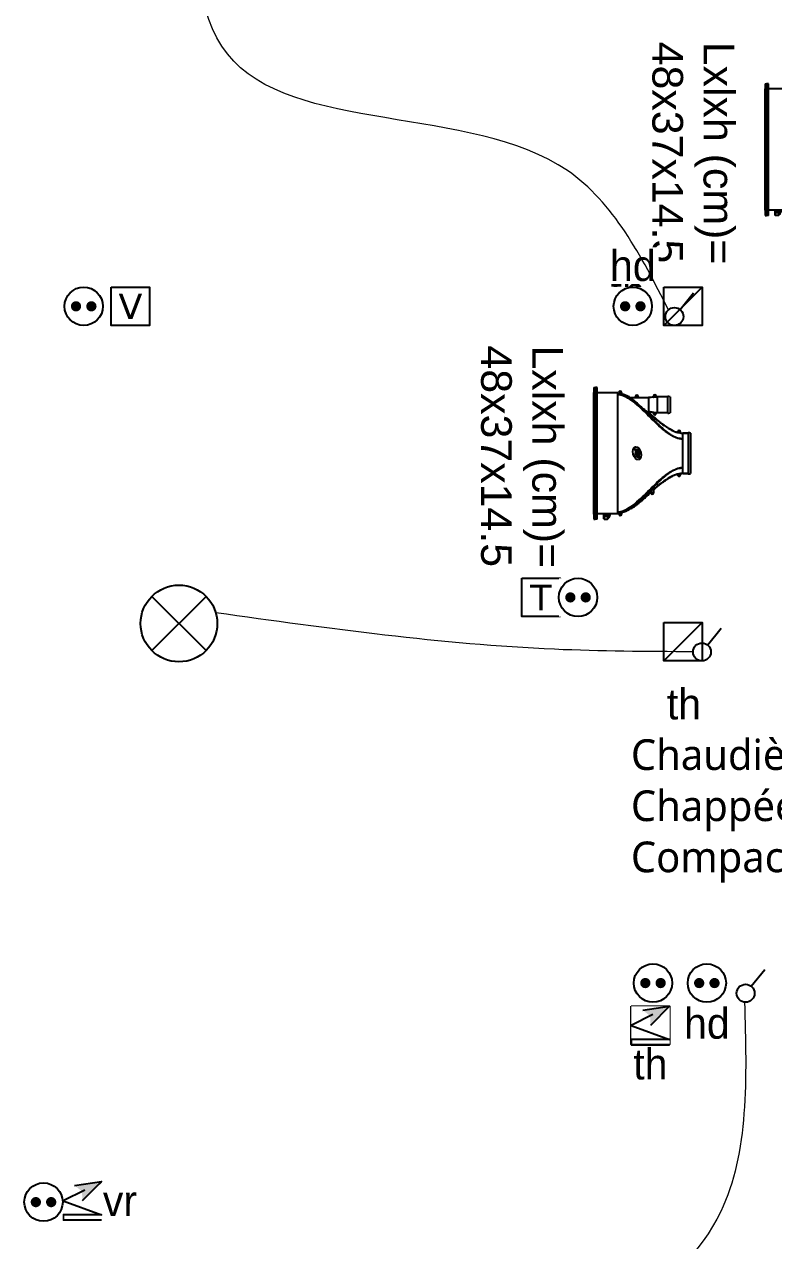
# Model space of a CAD drawing. Header units: millimetres. Extents: x 459337 to 526921, y -375392 to -289779.
# Drawn here: x 462295 to 465226, y -335777 to -331019 of the extents above; entities that cross this region are included whole.
import ezdxf

# ---------------------------------------------------------------- set-up
doc = ezdxf.new("R2010")
doc.units = ezdxf.units.MM
doc.set_wipeout_variables(frame=1)
for name, color, linetype in [('prlm-CHAUFF', 30, 'Continuous'), ('prlm-ELEC-CFA', 181, 'Continuous'), ('prlm-ELEC-CFO', 201, 'Continuous')]:
    doc.layers.add(name, color=color, linetype=linetype)
doc.styles.add('prlm-chauff', font='trebucbi.ttf', dxfattribs={"height": 18})
doc.styles.add('prlm-elec-cfa', font='comic.ttf', dxfattribs={"height": 12})
doc.styles.add('prlm-elec-cfo', font='comic.ttf', dxfattribs={"height": 12})
doc.styles.get("Standard").update_dxf_attribs({"font": 'arial.ttf'})

# ---------------------------------------------------------------- blocks, each defined once
blk = doc.blocks.new('xi.twintop')
at = {"layer": 'prlm-CHAUFF', "ltscale": 50}
for p, q in [((-8, 35.6), (8, 35.6)), ((-7.9, 36.5), (7.9, 36.5)), ((-7.9, 35.6), (-7.9, 33.5)), ((-7.9, 33.5), (-7.9, 35.6)), ((-5.67, 33.5), (-7.9, 33.5)), ((5.67, 33.5), (-5.67, 33.5)), ((7.9, 33.5), (5.67, 33.5)), ((7.9, 35.6), (7.9, 33.5)), ((7.9, 33.5), (7.9, 35.6)), ((-8.61, 31.95), (-8.61, 32.05)), ((-8.61, 32.05), (-8.51, 32.05)), ((-8.51, 31.95), (-8.61, 31.95)), ((-8.51, 32.16), (-8.41, 32.16)), ((-8.51, 32.05), (-8.51, 32.16)), ((-8.51, 31.84), (-8.51, 31.95)), ((-8.41, 31.84), (-8.51, 31.84)), ((-7.9, 32.5), (-8.46, 32.5)), ((-8.46, 31.5), (-8.16, 31.5)), ((-8.41, 32.16), (-8.41, 32.05)), ((-8.41, 32.05), (-8.3, 32.05)), ((-8.3, 31.95), (-8.41, 31.95)), ((-8.41, 31.95), (-8.41, 31.84)), ((-8.3, 32.05), (-8.3, 31.95)), ((-8.16, 31.5), (-7.95, 32.18)), ((-7.9, 32.5), (-7.95, 32.18)), ((7.95, 32.18), (7.9, 32.5)), ((7.9, 32.5), (8.46, 32.5)), ((8.16, 31.5), (7.95, 32.18)), ((8.46, 31.5), (8.16, 31.5)), ((8.3, 31.95), (8.3, 32.05)), ((8.3, 32.05), (8.41, 32.05)), ((8.41, 31.95), (8.3, 31.95)), ((8.41, 32.16), (8.51, 32.16)), ((8.41, 32.05), (8.41, 32.16)), ((8.41, 31.84), (8.41, 31.95)), ((8.51, 31.84), (8.41, 31.84)), ((8.51, 32.16), (8.51, 32.05)), ((8.51, 32.05), (8.61, 32.05)), ((8.61, 31.95), (8.51, 31.95)), ((8.51, 31.95), (8.51, 31.84)), ((8.61, 32.05), (8.61, 31.95)), ((9.12, 29.02), (9.09, 29.02)), ((-15.75, 27.6), (-22.25, 27.6)), ((-22.15, 28.5), (-15.85, 28.5)), ((-22.15, 27.6), (-22.15, 23.5)), ((-22.15, 27.6), (-22.15, 23.5)), ((-15.85, 27.6), (-15.85, 23.5)), ((-15.85, 27.6), (-15.85, 23.5)), ((-9.41, 28.48), (-9.41, 28.48)), ((9.41, 28.48), (9.38, 28.48)), ((-22.56, 22.55), (-22.45, 22.55)), ((-22.56, 22.45), (-22.56, 22.55)), ((-22.45, 22.45), (-22.56, 22.45)), ((-22.45, 22.66), (-22.35, 22.66)), ((-22.45, 22.55), (-22.45, 22.66)), ((-22.45, 22.34), (-22.45, 22.45)), ((-22.35, 22.34), (-22.45, 22.34)), ((-22.4, 23), (-21.97, 23)), ((-21.85, 22), (-22.4, 22)), ((-22.35, 22.66), (-22.35, 22.55)), ((-22.35, 22.55), (-22.24, 22.55)), ((-22.24, 22.45), (-22.35, 22.45)), ((-22.35, 22.45), (-22.35, 22.34)), ((-22.24, 22.55), (-22.24, 22.45)), ((-15.85, 23.5), (-22.15, 23.5)), ((-21.97, 23), (-21.85, 22.06)), ((-21.85, 22.06), (-21.85, 22)), ((-21.8, 20), (-16.2, 20)), ((-21.8, 16), (-21.8, 20)), ((-21.8, 16), (-21.8, 20)), ((-16.2, 19.84), (-14.13, 22)), ((-14.13, 22), (-16.2, 19.84)), ((-16.2, 19.84), (-16.2, 20)), ((-16.2, 19.84), (-16.2, 20)), ((-16.15, 22.06), (-16.03, 23)), ((-16.15, 22), (-16.15, 22.06)), ((-15.6, 22), (-16.15, 22)), ((-16.03, 23), (-15.6, 23)), ((-15.76, 22.45), (-15.76, 22.55)), ((-15.76, 22.55), (-15.65, 22.55)), ((-15.65, 22.45), (-15.76, 22.45)), ((-15.65, 22.66), (-15.55, 22.66)), ((-15.65, 22.55), (-15.65, 22.66)), ((-15.65, 22.34), (-15.65, 22.45)), ((-15.55, 22.34), (-15.65, 22.34)), ((-15.55, 22.66), (-15.55, 22.55)), ((-15.55, 22.55), (-15.44, 22.55)), ((-15.55, 22.45), (-15.55, 22.34)), ((-15.44, 22.45), (-15.55, 22.45)), ((-15.44, 22.55), (-15.44, 22.45)), ((14.83, 21), (13.83, 22)), ((13.83, 22), (15.44, 22)), ((15.44, 21), (14.83, 21)), ((15.28, 21.45), (15.28, 21.55)), ((15.28, 21.55), (15.39, 21.55)), ((15.39, 21.45), (15.28, 21.45)), ((15.39, 21.66), (15.49, 21.66)), ((15.39, 21.55), (15.39, 21.66)), ((15.39, 21.34), (15.39, 21.45)), ((15.49, 21.34), (15.39, 21.34)), ((15.49, 21.66), (15.49, 21.55)), ((15.49, 21.55), (15.6, 21.55)), ((15.49, 21.45), (15.49, 21.34)), ((15.6, 21.45), (15.49, 21.45)), ((15.6, 21.55), (15.6, 21.45)), ((-22.36, 15.45), (-22.36, 15.55)), ((-22.36, 15.55), (-22.25, 15.55)), ((-22.25, 15.45), (-22.36, 15.45)), ((-22.25, 15.66), (-22.15, 15.66)), ((-22.25, 15.55), (-22.25, 15.66)), ((-22.25, 15.34), (-22.25, 15.45)), ((-22.15, 15.34), (-22.25, 15.34)), ((-22.2, 16), (-21.65, 16)), ((-21.65, 15), (-22.2, 15)), ((-22.15, 15.66), (-22.15, 15.55)), ((-22.15, 15.55), (-22.04, 15.55)), ((-22.15, 15.45), (-22.15, 15.34)), ((-22.04, 15.45), (-22.15, 15.45)), ((-22.04, 15.55), (-22.04, 15.45)), ((-21.8, 12.88), (-21.8, 15)), ((-21.8, 12.88), (-21.8, 15)), ((-21.65, 16), (-21.65, 15)), ((-23.96, 8.95), (-23.96, 9.05)), ((-23.96, 9.05), (-23.85, 9.05)), ((-23.85, 8.95), (-23.96, 8.95)), ((-23.85, 9.16), (-23.75, 9.16)), ((-23.85, 9.05), (-23.85, 9.16)), ((-23.85, 8.84), (-23.85, 8.95)), ((-23.75, 8.84), (-23.85, 8.84)), ((-23.8, 9.5), (-23.19, 9.5)), ((-23.36, 8.5), (-23.8, 8.5)), ((-23.75, 9.16), (-23.75, 9.05)), ((-23.75, 9.05), (-23.64, 9.05)), ((-23.75, 8.95), (-23.75, 8.84)), ((-23.64, 8.95), (-23.75, 8.95)), ((23.7, 8), (-23.7, 8)), ((-23.7, 8), (-23.7, 0)), ((-23.64, 9.05), (-23.64, 8.95)), ((-23.36, 8.42), (-23.36, 8.5)), ((23.19, 9.5), (23.8, 9.5)), ((23.36, 8.42), (23.36, 8.5)), ((23.8, 8.5), (23.36, 8.5)), ((23.64, 8.95), (23.64, 9.05)), ((23.64, 9.05), (23.75, 9.05)), ((23.75, 8.95), (23.64, 8.95)), ((23.7, 8), (23.7, 0)), ((24.18, 4.47), (23.7, 4.81)), ((23.75, 9.16), (23.85, 9.16)), ((23.75, 9.05), (23.75, 9.16)), ((23.75, 8.84), (23.75, 8.95)), ((23.85, 8.84), (23.75, 8.84)), ((23.85, 9.16), (23.85, 9.05)), ((23.85, 9.05), (23.96, 9.05)), ((23.85, 8.95), (23.85, 8.84)), ((23.96, 8.95), (23.85, 8.95)), ((23.96, 9.05), (23.96, 8.95)), ((24.35, 4.85), (24.33, 4.89)), ((24.35, 4.36), (24.35, 4.85)), ((24.35, 4.85), (24.36, 4.85)), ((24.41, 4.79), (24.43, 4.83)), ((24.41, 4.79), (24.41, 4.32)), ((25.01, 4.43), (24.41, 4.79)), ((24.43, 4.83), (25.04, 4.47)), ((-25.75, 0), (-25.75, -0.73)), ((25.75, 0), (-25.75, 0)), ((24.06, 4.42), (23.7, 4.66)), ((23.7, 2.6), (24.06, 2.6)), ((23.7, 2.57), (23.73, 2.6)), ((23.79, 2.6), (23.88, 2.51)), ((23.88, 2.51), (23.97, 2.6)), ((24.04, 2.6), (24.13, 2.51)), ((24.06, 2.6), (24.06, 4.42)), ((24.64, 4.04), (24.06, 4.42)), ((24.64, 2.6), (24.06, 2.6)), ((24.13, 2.51), (24.22, 2.6)), ((24.2, 4.46), (24.18, 4.47)), ((24.18, 2.56), (24.24, 2.51)), ((24.54, 4.24), (24.2, 4.46)), ((24.24, 2.51), (24.3, 2.58)), ((24.28, 2.6), (24.37, 2.51)), ((24.37, 2.51), (24.46, 2.6)), ((24.42, 2.57), (24.48, 2.51)), ((24.48, 2.51), (24.56, 2.58)), ((24.54, 2.6), (24.63, 2.51)), ((24.63, 2.51), (24.72, 2.6)), ((24.64, 4.04), (24.72, 4.01)), ((24.64, 2.6), (24.64, 4.04)), ((24.72, 2.65), (24.64, 2.6)), ((24.64, 2.6), (24.64, 2.6)), ((25.66, 2.6), (24.64, 2.6)), ((24.7, 2.58), (24.77, 2.51)), ((24.72, 4.01), (24.72, 2.65)), ((24.72, 2.65), (25.71, 2.65)), ((24.73, 2.6), (24.82, 2.51)), ((24.77, 2.51), (24.79, 2.53)), ((24.82, 2.51), (24.91, 2.6)), ((24.9, 2.59), (24.98, 2.51)), ((24.98, 2.51), (25.07, 2.6)), ((25.04, 4.47), (25.01, 4.43)), ((25.01, 4.25), (25.01, 4.43)), ((25.02, 4.42), (25.01, 4.43)), ((25.06, 4.46), (25.02, 4.42)), ((25.02, 4.42), (25.02, 4.25)), ((25.28, 4.25), (25.02, 4.42)), ((25.02, 2.54), (25.05, 2.51)), ((25.04, 4.47), (25.06, 4.46)), ((25.05, 2.51), (25.09, 2.55)), ((25.06, 4.46), (25.39, 4.24)), ((25.06, 2.58), (25.13, 2.51)), ((25.13, 2.51), (25.22, 2.6)), ((25.19, 2.57), (25.25, 2.51)), ((25.25, 2.51), (25.34, 2.6)), ((25.27, 2.53), (25.29, 2.51)), ((25.29, 2.51), (25.32, 2.54)), ((25.31, 2.56), (25.36, 2.51)), ((25.36, 2.51), (25.45, 2.6)), ((25.4, 2.55), (25.44, 2.51)), ((25.44, 2.51), (25.53, 2.6)), ((25.48, 2.54), (25.51, 2.51)), ((25.51, 2.51), (25.6, 2.6)), ((25.53, 2.53), (25.55, 2.51)), ((25.55, 2.51), (25.64, 2.6)), ((25.71, 2.65), (25.66, 2.6)), ((25.66, 2.6), (25.66, 2.6)), ((25.71, 2.65), (25.71, 4.01)), ((25.75, 0), (25.75, -0.73)), ((-25.75, -0.81), (-25.75, -0.73)), ((-25.75, -0.73), (25.75, -0.73)), ((-25.75, -1.3), (-25.75, -0.81)), ((25.75, -0.81), (-25.75, -0.81)), ((-25.75, -1.3), (25.75, -1.3)), ((23.75, -0.99), (-23.75, -0.99)), ((-23.75, -1.06), (-23.75, -0.99)), ((-23.55, -0.99), (-23.75, -1.06)), ((-23.75, -1.06), (23.75, -1.06)), ((23.75, -1.11), (-23.75, -1.11)), ((-23.75, -1.16), (-23.75, -1.11)), ((-23.59, -1.11), (-23.75, -1.16)), ((-23.75, -1.16), (23.75, -1.16)), ((23.75, -1.2), (-23.75, -1.2)), ((-23.75, -1.23), (-23.75, -1.2)), ((-23.64, -1.2), (-23.75, -1.23)), ((-23.75, -1.23), (23.75, -1.23)), ((23.75, -1.26), (-23.75, -1.26)), ((-23.75, -1.28), (-23.75, -1.26)), ((-23.68, -1.26), (-23.75, -1.28)), ((-23.75, -1.28), (23.75, -1.28)), ((23.75, -1.29), (-23.75, -1.29)), ((-23.75, -1.3), (-23.75, -1.29)), ((-23.73, -1.29), (-23.75, -1.3)), ((-23.75, -1.3), (23.75, -1.3)), ((23.75, -1.06), (23.55, -0.99)), ((23.75, -1.16), (23.59, -1.11)), ((23.75, -1.23), (23.64, -1.2)), ((23.75, -1.28), (23.68, -1.26)), ((23.75, -1.3), (23.73, -1.29)), ((23.75, -0.99), (23.75, -1.06)), ((23.75, -1.11), (23.75, -1.16)), ((23.75, -1.2), (23.75, -1.23)), ((23.75, -1.26), (23.75, -1.28)), ((23.75, -1.29), (23.75, -1.3)), ((25.75, -0.73), (25.75, -0.81)), ((25.75, -1.3), (25.75, -0.81))]:
    blk.add_line(p, q, dxfattribs=at)
for centre, radius in [((-8.46, 32), 0.3), ((-8.46, 32), 0.25), ((8.46, 32), 0.3), ((8.46, 32), 0.25), ((-22.4, 22.5), 0.3), ((-22.4, 22.5), 0.25), ((-15.6, 22.5), 0.3), ((-15.6, 22.5), 0.25), ((15.44, 21.5), 0.3), ((15.44, 21.5), 0.25), ((-22.2, 15.5), 0.3), ((-22.2, 15.5), 0.25), ((-23.8, 9), 0.3), ((-23.8, 9), 0.25), ((23.8, 9), 0.3), ((23.8, 9), 0.25)]:
    blk.add_circle(centre, radius, dxfattribs=at)
for centre, radius, start, end in [((-6.01, 35.83), 2, 160.5755, 186.7441), ((-6.01, 35.83), 2, 160.5755, 186.7441), ((-15.67, 33.51), 7.77, 352.5456, 359.9423), ((-15.72, 33.51), 7.82, 352.5763, 359.9264), ((-15.07, 33.49), 7.17, 353.9053, 0.1157), ((15.11, 33.49), 7.25, 179.9215, 187.8382), ((6.01, 35.83), 2, 353.2559, 19.4245), ((6.01, 35.83), 2, 353.2559, 19.4245), ((15.67, 33.51), 7.77, 180.0577, 187.4544), ((15.72, 33.51), 7.82, 180.0736, 187.4237), ((-26.92, 38.17), 20.01, 331.0483, 332.7983), ((-26.92, 38.17), 20.01, 331.0482, 332.7982), ((-19.51, 34.47), 11.74, 332.3321, 345.441), ((-19.16, 34.32), 11.35, 332.1374, 345.6929), ((-8.46, 32), 0.5, 90, 270), ((-15.07, 33.49), 7.17, 352.0923, 353.5448), ((21.1, 34.98), 13.43, 192.9954, 216.0824), ((19.16, 34.32), 11.35, 194.4106, 207.8626), ((8.46, 32), 0.5, 270, 90), ((26.92, 38.17), 20.01, 207.2018, 208.9518), ((-20.26, 27.83), 2, 160.5755, 186.7441), ((-20.26, 27.83), 2, 160.5755, 186.7441), ((-17.74, 27.83), 2, 353.2559, 19.4245), ((-17.74, 27.83), 2, 353.2559, 19.4245), ((-43.13, 48.06), 39, 319.3887, 329.86), ((-43.13, 48.06), 39, 319.3887, 329.8601), ((43.13, 48.06), 39, 210.1399, 220.6113), ((43.13, 48.06), 39, 212.5506, 220.6113), ((-22.4, 22.5), 0.5, 90, 270), ((-15.6, 22.5), 0.5, 270, 90), ((-22.51, 30.1), 11.66, 315.9701, 320.4245), ((-22.76, 30.33), 11.99, 316.0326, 320.3619), ((22.51, 30.1), 11.66, 219.5755, 224.0299), ((22.76, 30.33), 11.99, 219.6381, 223.9674), ((15.44, 21.5), 0.5, 270, 90), ((-22.2, 15.5), 0.5, 90, 270), ((-2.48, -0.77), 23.65, 136.4099, 144.7501), ((-44.74, 40.05), 35.1, 315.7111, 319.5265), ((-11.41, 6.64), 12.12, 163.7263, 166.3852), ((-23.8, 9), 0.5, 90, 270), ((17.64, -7.23), 13.85, 61.9182, 64.0515), ((17.76, -6.88), 13.43, 62.115, 63.7632), ((23.8, 9), 0.5, 270, 90), ((18.29, -6.04), 12.5, 61.3177, 61.5903), ((24.75, 5.45), 0.703, 233.033, 242.9325), ((24.72, 5.11), 0.448, 214.6713, 225.4982), ((25.88, 4.92), 0.836, 234.1326, 239.2425), ((18.29, -6.04), 12.5, 53.7494, 55.0637)]:
    blk.add_arc(centre, radius, start, end, dxfattribs=at)
blk.add_ellipse((0, 15.55), major_axis=(2.49, 0.57), ratio=0.600775, dxfattribs=at)
for points, knots in [([(-5.67, 33.5), (-5.67, 33.33), (-5.68, 33.16), (-5.7, 32.82), (-5.72, 32.65), (-5.8, 32.15), (-5.87, 31.82), (-6.05, 31.16), (-6.16, 30.84), (-6.41, 30.21), (-6.55, 29.9), (-7, 29), (-7.34, 28.43), (-8.08, 27.34), (-8.47, 26.81), (-9.69, 25.27), (-10.57, 24.3), (-12.38, 22.39), (-13.32, 21.46), (-15.19, 19.6), (-16.12, 18.67), (-17.95, 16.77), (-18.84, 15.8), (-20.08, 14.27), (-20.47, 13.75), (-21.03, 12.94), (-21.21, 12.66), (-21.55, 12.09), (-21.72, 11.8), (-22.17, 10.91), (-22.43, 10.31), (-22.7, 9.36), (-22.77, 9.03), (-22.86, 8.47), (-22.88, 8.24), (-22.89, 8)], [0, 0, 0, 0, 0.015625, 0.015625, 0.03125, 0.03125, 0.0625, 0.0625, 0.09375, 0.09375, 0.125, 0.125, 0.1875, 0.1875, 0.25, 0.25, 0.375, 0.375, 0.5, 0.5, 0.625, 0.625, 0.75, 0.75, 0.8125, 0.8125, 0.84375, 0.84375, 0.875, 0.875, 0.9375, 0.9375, 0.96875, 0.96875, 0.9907189, 0.9907189, 0.9907189, 0.9907189]), ([(-18.04, 17.26), (-16.85, 18.51), (-15.59, 19.7), (-13.1, 22.1), (-11.85, 23.3), (-10.07, 25.17), (-9.49, 25.81), (-8.39, 27.13), (-7.87, 27.82), (-7.16, 28.91), (-6.93, 29.29), (-6.52, 30.07), (-6.33, 30.48), (-6.02, 31.31), (-5.89, 31.74), (-5.76, 32.39), (-5.73, 32.61), (-5.69, 32.95), (-5.69, 33.06), (-5.67, 33.28), (-5.67, 33.39), (-5.67, 33.5)], [0, 0, 0, 0, 0.25, 0.25, 0.5, 0.5, 0.625, 0.625, 0.75, 0.75, 0.8125, 0.8125, 0.875, 0.875, 0.9375, 0.9375, 0.96875, 0.96875, 0.984375, 0.984375, 1, 1, 1, 1]), ([(5.67, 33.5), (5.67, 33.33), (5.68, 33.16), (5.71, 32.81), (5.73, 32.64), (5.81, 32.14), (5.88, 31.8), (6.08, 31.14), (6.2, 30.82), (6.47, 30.19), (6.62, 29.88), (7.1, 28.98), (7.46, 28.42), (8.23, 27.34), (8.65, 26.82), (9.93, 25.3), (10.84, 24.34), (12.72, 22.46), (13.69, 21.54), (15.61, 19.69), (16.57, 18.77), (18.43, 16.87), (19.34, 15.9), (20.59, 14.36), (20.99, 13.83), (21.55, 13), (21.73, 12.72), (22.07, 12.15), (22.24, 11.85), (22.69, 10.95), (22.94, 10.33), (23.21, 9.37), (23.28, 9.05), (23.36, 8.48), (23.38, 8.24), (23.39, 8)], [0, 0, 0, 0, 0.015625, 0.015625, 0.03125, 0.03125, 0.0625, 0.0625, 0.09375, 0.09375, 0.125, 0.125, 0.1875, 0.1875, 0.25, 0.25, 0.375, 0.375, 0.5, 0.5, 0.625, 0.625, 0.75, 0.75, 0.8125, 0.8125, 0.84375, 0.84375, 0.875, 0.875, 0.9375, 0.9375, 0.96875, 0.96875, 0.9908046, 0.9908046, 0.9908046, 0.9908046]), ([(22.89, 8), (22.88, 8.24), (22.86, 8.47), (22.77, 9.03), (22.7, 9.36), (22.43, 10.31), (22.17, 10.91), (21.72, 11.8), (21.55, 12.09), (21.21, 12.66), (21.03, 12.94), (20.47, 13.75), (20.08, 14.27), (18.84, 15.8), (17.95, 16.77), (16.12, 18.67), (15.18, 19.6), (13.32, 21.46), (12.38, 22.39), (10.57, 24.3), (9.69, 25.27), (8.47, 26.81), (8.08, 27.34), (7.34, 28.43), (7, 29), (6.55, 29.9), (6.41, 30.21), (6.16, 30.84), (6.05, 31.16), (5.87, 31.82), (5.79, 32.15), (5.72, 32.65), (5.7, 32.82), (5.68, 33.16), (5.67, 33.33), (5.67, 33.5)], [0.0092808, 0.0092808, 0.0092808, 0.0092808, 0.03125, 0.03125, 0.0625, 0.0625, 0.125, 0.125, 0.15625, 0.15625, 0.1875, 0.1875, 0.25, 0.25, 0.375, 0.375, 0.5, 0.5, 0.625, 0.625, 0.75, 0.75, 0.8125, 0.8125, 0.875, 0.875, 0.90625, 0.90625, 0.9375, 0.9375, 0.96875, 0.96875, 0.984375, 0.984375, 1, 1, 1, 1]), ([(-8.9, 29.46), (-9.06, 29.12), (-9.43, 28.41), (-10.08, 27.35), (-10.83, 26.27), (-11.65, 25.18), (-12.54, 24.1), (-13.65, 22.81), (-14.86, 21.46), (-15.81, 20.43), (-16.2, 20)], [0.1568082, 0.1568082, 0.1568082, 0.1568082, 0.2305418, 0.3149874, 0.4025619, 0.4929385, 0.5856877, 0.6803551, 0.8317746, 0.9509578, 0.9509578, 0.9509578, 0.9509578]), ([(14.38, 22), (14.06, 22.36), (13.37, 23.14), (12.33, 24.35), (11.38, 25.54), (10.58, 26.62), (9.93, 27.59), (9.37, 28.52), (9.05, 29.15), (8.91, 29.44)], [0.5730592, 0.5730592, 0.5730592, 0.5730592, 0.626259, 0.6884084, 0.7489718, 0.7930827, 0.8358988, 0.8773199, 0.9123747, 0.9123747, 0.9123747, 0.9123747]), ([(-18.04, 17.26), (-17.81, 17.52), (-17.58, 17.79), (-17.17, 18.3), (-16.98, 18.55), (-16.64, 19.03), (-16.49, 19.25), (-16.32, 19.53), (-16.28, 19.62), (-16.22, 19.76), (-16.2, 19.81), (-16.2, 19.84)], [0, 0, 0, 0, 0.25, 0.25, 0.5, 0.5, 0.75, 0.75, 0.875, 0.875, 1, 1, 1, 1]), ([(23.19, 9.5), (23.12, 9.79), (23.04, 10.07), (22.86, 10.64), (22.75, 10.92), (22.41, 11.74), (22.14, 12.27), (21.56, 13.3), (21.24, 13.8), (20.57, 14.77), (20.21, 15.25), (19.11, 16.65), (18.33, 17.54), (16.73, 19.29), (15.91, 20.15), (15.09, 21)], [0, 0, 0, 0, 0.0625, 0.0625, 0.125, 0.125, 0.25, 0.25, 0.375, 0.375, 0.5, 0.5, 0.75, 0.75, 1, 1, 1, 1]), ([(21.4, 13.55), (21.3, 13.71), (20.98, 14.2), (20.41, 15.02), (19.67, 15.99), (18.88, 16.96), (17.95, 18.04), (16.9, 19.22), (15.98, 20.24), (15.44, 20.84), (15.29, 21)], [0.1694223, 0.1694223, 0.1694223, 0.1694223, 0.1906001, 0.2339285, 0.2787061, 0.3247019, 0.3716424, 0.4351709, 0.4991397, 0.523565, 0.523565, 0.523565, 0.523565]), ([(-23.39, 8), (-23.38, 8.28), (-23.35, 8.55), (-23.25, 9.19), (-23.16, 9.55), (-22.84, 10.61), (-22.54, 11.29), (-21.83, 12.6), (-21.42, 13.22), (-20.56, 14.41), (-20.09, 14.98), (-19.62, 15.54)], [0.0331631, 0.0331631, 0.0331631, 0.0331631, 0.125, 0.125, 0.25, 0.25, 0.5, 0.5, 0.75, 0.75, 1, 1, 1, 1]), ([(-1.94, 14.63), (-1.21, 15.35), (-0.84, 15.44), (-0.45, 15.4), (0.16, 15.33), (0.81, 14.93), (1.54, 15.51)], [0, 0, 0, 0, 0.389075, 0.389075, 0.389075, 1, 1, 1, 1]), ([(-1.63, 15.67), (-0.9, 16.39), (-0.53, 16.49), (-0.14, 16.44), (0.47, 16.38), (1.12, 15.98), (1.85, 16.55)], [0, 0, 0, 0, 0.389075, 0.389075, 0.389075, 1, 1, 1, 1]), ([(-23.19, 9.5), (-23.12, 9.8), (-23.04, 10.09), (-22.9, 10.53), (-22.84, 10.67), (-22.74, 10.96), (-22.68, 11.1), (-22.5, 11.53), (-22.37, 11.8), (-22.1, 12.35), (-21.95, 12.61), (-21.8, 12.88)], [0, 0, 0, 0, 0.25, 0.25, 0.375, 0.375, 0.5, 0.5, 0.75, 0.75, 1, 1, 1, 1]), ([(-21.8, 12.88), (-21.96, 12.6), (-22.11, 12.32), (-22.4, 11.74), (-22.54, 11.45), (-22.78, 10.85), (-22.89, 10.55), (-23.01, 10.17), (-23.03, 10.1), (-23.05, 10.03)], [0, 0, 0, 0, 0.25, 0.25, 0.5, 0.5, 0.75, 0.75, 0.8062429, 0.8062429, 0.8062429, 0.8062429]), ([(24.24, 4.96), (24.23, 4.96), (24.23, 4.96), (24.22, 4.97), (24.2, 4.97), (24.19, 4.97), (24.18, 4.98), (24.16, 4.98), (24.15, 4.98), (24.13, 4.99), (24.11, 4.99), (24.09, 4.99), (24.08, 4.99), (24.05, 4.99), (24.02, 4.99), (23.98, 4.99), (23.93, 4.98), (23.89, 4.98), (23.84, 4.97), (23.78, 4.96), (23.74, 4.95), (23.71, 4.95), (23.7, 4.94)], [0.1059402, 0.1059402, 0.1059402, 0.1059402, 0.1359504, 0.1694868, 0.202886, 0.2361704, 0.2693627, 0.3024859, 0.3355633, 0.3686184, 0.401675, 0.434757, 0.4678887, 0.5010941, 0.5629781, 0.6246926, 0.6863942, 0.7482374, 0.8103737, 0.8729511, 0.9361135, 0.9654522, 0.9654522, 0.9654522, 0.9654522]), ([(23.7, 4.91), (23.71, 4.91), (23.72, 4.91), (23.74, 4.92), (23.78, 4.92), (23.81, 4.93), (23.83, 4.93), (23.86, 4.94), (23.89, 4.94), (23.92, 4.95), (23.94, 4.95), (23.97, 4.95), (23.99, 4.96), (24.02, 4.96), (24.04, 4.96), (24.06, 4.96), (24.08, 4.96), (24.11, 4.96), (24.14, 4.96), (24.18, 4.96), (24.21, 4.95), (24.24, 4.95), (24.26, 4.94), (24.28, 4.93), (24.3, 4.92), (24.32, 4.91), (24.33, 4.9), (24.33, 4.89)], [0.053874, 0.053874, 0.053874, 0.053874, 0.0607104, 0.0907643, 0.1206402, 0.1503557, 0.1799287, 0.2093776, 0.238721, 0.2679778, 0.2971672, 0.3263086, 0.3554219, 0.3845269, 0.4136437, 0.4427926, 0.4719939, 0.5012681, 0.5562327, 0.6110034, 0.6657154, 0.7205017, 0.7754929, 0.8308166, 0.8865967, 0.9429527, 1, 1, 1, 1]), ([(24.35, 4.85), (24.35, 4.86), (24.35, 4.86), (24.34, 4.87), (24.33, 4.88), (24.32, 4.88), (24.31, 4.89), (24.3, 4.89), (24.29, 4.9), (24.28, 4.9), (24.26, 4.91), (24.25, 4.91), (24.23, 4.91), (24.22, 4.92), (24.2, 4.92), (24.18, 4.92), (24.17, 4.92), (24.15, 4.92), (24.12, 4.92), (24.09, 4.92), (24.05, 4.92), (24, 4.92), (23.95, 4.91), (23.9, 4.9), (23.85, 4.89), (23.79, 4.88), (23.74, 4.87), (23.71, 4.86), (23.7, 4.86)], [0, 0, 0, 0, 0.0300773, 0.0600539, 0.0899314, 0.1197114, 0.1493956, 0.1789856, 0.2084831, 0.2378898, 0.2672073, 0.2964374, 0.3255817, 0.3546421, 0.3836203, 0.4125181, 0.4413372, 0.4700795, 0.4987468, 0.5532579, 0.6080368, 0.6630958, 0.7184471, 0.7741027, 0.8300742, 0.8863734, 0.9430116, 0.9677174, 0.9677174, 0.9677174, 0.9677174]), ([(24.65, 4.2), (24.65, 4.2), (24.64, 4.2), (24.64, 4.2), (24.63, 4.2), (24.63, 4.2), (24.62, 4.2), (24.61, 4.21), (24.6, 4.21), (24.59, 4.21), (24.58, 4.22), (24.55, 4.23), (24.54, 4.24), (24.54, 4.24)], [0, 0, 0, 0, 0.061789, 0.122374, 0.182441, 0.242697, 0.303842, 0.366548, 0.43144, 0.49908, 0.668346, 0.832646, 1, 1, 1, 1]), ([(25.45, 4.21), (25.44, 4.21), (25.44, 4.22), (25.43, 4.22), (25.41, 4.23), (25.4, 4.23), (25.39, 4.24), (25.37, 4.24), (25.36, 4.25), (25.34, 4.25), (25.32, 4.25), (25.3, 4.26), (25.29, 4.26), (25.27, 4.26), (25.24, 4.26), (25.22, 4.26), (25.2, 4.26), (25.17, 4.26), (25.13, 4.26), (25.08, 4.26), (25.03, 4.26), (24.97, 4.25), (24.91, 4.24), (24.85, 4.24), (24.79, 4.23), (24.72, 4.21), (24.67, 4.21), (24.65, 4.2)], [0.0304712, 0.0304712, 0.0304712, 0.0304712, 0.0599457, 0.0897682, 0.1195016, 0.1491541, 0.1787343, 0.2082505, 0.2377114, 0.2671256, 0.2965018, 0.3258487, 0.355175, 0.3844897, 0.4138015, 0.4431194, 0.4724522, 0.5018089, 0.5568669, 0.611863, 0.6668562, 0.7219052, 0.7770682, 0.8324028, 0.8879658, 0.9438132, 1, 1, 1, 1]), ([(25.71, 4.01), (25.69, 4.04), (25.65, 4.06), (25.55, 4.09), (25.48, 4.1), (25.35, 4.1), (25.31, 4.1), (25.21, 4.09), (25.16, 4.09), (24.98, 4.06), (24.86, 4.04), (24.72, 4.01)], [0, 0, 0, 0, 0.25, 0.25, 0.5, 0.5, 0.625, 0.625, 0.75, 0.75, 1, 1, 1, 1])]:
    blk.add_open_spline(points, degree=3, knots=knots, dxfattribs=at)
for points in [[(-22.15, 23.5), (-22.15, 23.33), (-22.14, 23.17), (-22.13, 23)], [(-22.15, 23.5), (-22.15, 23.33), (-22.14, 23.17), (-22.13, 23)], [(-22.01, 22), (-21.91, 21.33), (-21.8, 20.67), (-21.8, 20)], [(-22.01, 22), (-21.91, 21.33), (-21.8, 20.67), (-21.8, 20)], [(-15.99, 22), (-16.09, 21.33), (-16.2, 20.67), (-16.2, 20)], [(-15.99, 22), (-16.09, 21.33), (-16.2, 20.67), (-16.2, 20)], [(-15.85, 23.5), (-15.85, 23.33), (-15.86, 23.17), (-15.87, 23)], [(-15.85, 23.5), (-15.85, 23.33), (-15.86, 23.17), (-15.87, 23)], [(-0.55, 15.04), (-0.94, 15.09), (-1.32, 14.99), (-1.94, 14.63)], [(-1.78, 15.16), (-1.06, 15.88), (-0.68, 15.97), (-0.29, 15.93)], [(-0.39, 15.58), (-0.78, 15.62), (-1.16, 15.52), (-1.78, 15.16)], [(-0.23, 16.09), (-0.63, 16.13), (-1.01, 16.03), (-1.63, 15.67)], [(1.54, 15.51), (0.72, 14.57), (0.07, 14.98), (-0.55, 15.04)], [(1.7, 16.04), (0.88, 15.1), (0.23, 15.51), (-0.39, 15.58)], [(-0.29, 15.93), (0.32, 15.87), (0.96, 15.47), (1.7, 16.04)], [(1.85, 16.55), (1.03, 15.62), (0.38, 16.02), (-0.23, 16.09)], [(-23.19, 9.5), (-23.26, 9.17), (-23.32, 8.84), (-23.36, 8.5)], [(23.36, 8.5), (23.32, 8.84), (23.26, 9.17), (23.19, 9.5)]]:
    blk.add_open_spline(points, degree=3, dxfattribs=at)
at = {"layer": 'prlm-CHAUFF', "ltscale": 50, "insert": (-42.19, -13.41), "char_height": 12, "width": 139.7925, "attachment_point": 1}
blk.add_mtext('Lxlxh (cm)= 48x37x14.5', dxfattribs=at)
blk = doc.blocks.new('xi.th-ch')
at = {"layer": 'prlm-CHAUFF', "color": 0, "linetype": 'ByBlock', "lineweight": -2, "flags": 128}
blk.add_lwpolyline([(-7.5, 7.5), (7.5, 7.5), (7.5, -7.5), (-7.5, -7.5)], close=True, dxfattribs=at)
at = {"layer": 'prlm-CHAUFF', "color": 0}
blk.add_lwpolyline([(-7.5, -7.5), (7.5, 7.5)], dxfattribs=at)
blk = doc.blocks.new('xi.TH')
at = {"color": 0, "lineweight": 5}
blk.add_wipeout([(-7.5, -7.5), (7.5, -7.5), (7.5, 7.5), (-7.5, 7.5)], dxfattribs=at).dxf.layer = 'prlm-ELEC-CFA'
at = {"layer": 'prlm-ELEC-CFA', "lineweight": 5}
blk.add_hatch(color=0, dxfattribs=at).paths.add_polyline_path([(-3, 6), (-0.1, 3.7), (0, 0), (7.5, 7.5)])
at = {"layer": 'prlm-ELEC-CFA', "color": 0}
for points in [[(-3, 6), (7.5, 7.5), (0, 0)], [(0.95, 4.23), (-7.5, 0), (7.5, -5.5), (-7.5, -5.5), (-7.5, -7.5), (7.5, -7.5)]]:
    blk.add_lwpolyline(points, dxfattribs=at)
blk = doc.blocks.new('xi.VR')
at = {"layer": 'prlm-ELEC-CFO', "lineweight": 5}
blk.add_hatch(color=0, dxfattribs=at).paths.add_polyline_path([(-3, 6), (-0.1, 3.7), (0, 0), (7.5, 7.5)])
at = {"layer": 'prlm-ELEC-CFO', "color": 0}
for points in [[(-3, 6), (7.5, 7.5), (0, 0)], [(0.95, 4.23), (-7.5, 0), (7.5, -5.5), (-7.5, -5.5), (-7.5, -7.5), (7.5, -7.5)]]:
    blk.add_lwpolyline(points, dxfattribs=at)
blk = doc.blocks.new('xi.PC')
at = {"color": 0, "lineweight": 5}
blk.add_wipeout([(-7.5, -7.5), (7.5, -7.5), (7.5, 7.5), (-7.5, 7.5)], dxfattribs=at).dxf.layer = 'prlm-ELEC-CFO'
at = {"layer": 'prlm-ELEC-CFO', "color": 0, "linetype": 'ByBlock', "lineweight": 5, "const_width": 2}
for points in [[(-4, 0, 1), (-2, 0, 1)], [(2, 0, 1), (4, 0, 1)]]:
    blk.add_lwpolyline(points, format="xyb", close=True, dxfattribs=at)
at = {"layer": 'prlm-ELEC-CFO', "color": 0, "linetype": 'ByBlock', "lineweight": -2}
blk.add_circle((0, 0), 7.5, dxfattribs=at)
blk = doc.blocks.new('xi.PCHD')
at = {"color": 0, "lineweight": 5}
blk.add_wipeout([(-7.5, -7.5), (7.5, -7.5), (7.5, 7.5), (-7.5, 7.5)], dxfattribs=at).dxf.layer = 'prlm-ELEC-CFO'
at = {"layer": 'prlm-ELEC-CFO', "color": 0, "linetype": 'ByBlock', "lineweight": 5, "const_width": 2}
for points in [[(-4, 0, 1), (-2, 0, 1)], [(2, 0, 1), (4, 0, 1)]]:
    blk.add_lwpolyline(points, format="xyb", close=True, dxfattribs=at)
at = {"layer": 'prlm-ELEC-CFO', "color": 0, "linetype": 'ByBlock', "lineweight": -2}
blk.add_circle((0, 0), 7.5, dxfattribs=at)
blk = doc.blocks.new('xi.SA')
at = {"layer": 'prlm-ELEC-CFO', "color": 0}
blk.add_lwpolyline([(0.2, -1.28), (5.5, 5.28)], dxfattribs=at)
blk.add_circle((-2, -4), 3.5, dxfattribs=at)
blk = doc.blocks.new('xi.TEL')
at = {"layer": 'prlm-ELEC-CFA', "color": 0, "linetype": 'ByBlock', "lineweight": -2, "flags": 128}
blk.add_lwpolyline([(-7.5, 7.5), (7.5, 7.5), (7.5, -7.5), (-7.5, -7.5)], close=True, dxfattribs=at)
at = {"layer": 'prlm-ELEC-CFA', "color": 0, "linetype": 'ByBlock', "insert": (0, 0), "char_height": 10, "width": 11.36, "attachment_point": 5}
blk.add_mtext('{\\fVerdana|b0|i0|c0|p34;T}', dxfattribs=at)
blk = doc.blocks.new('xi.PTCE')
at = {"layer": 'prlm-ELEC-CFO', "color": 0}
for points in [[(-10.61, 10.61), (10.61, -10.61)], [(10.61, 10.61), (-10.61, -10.61)]]:
    blk.add_lwpolyline(points, dxfattribs=at)
at = {"layer": 'prlm-ELEC-CFO', "color": 0, "linetype": 'ByBlock'}
blk.add_circle((0, 0), 15, dxfattribs=at)
blk = doc.blocks.new('xi.TV')
at = {"layer": 'prlm-ELEC-CFA', "color": 0, "linetype": 'ByBlock', "lineweight": -2, "flags": 128}
blk.add_lwpolyline([(-7.5, 7.5), (7.5, 7.5), (7.5, -7.5), (-7.5, -7.5)], close=True, dxfattribs=at)
at = {"layer": 'prlm-ELEC-CFA', "color": 0, "linetype": 'ByBlock', "insert": (0, 0), "char_height": 10, "width": 11.36, "attachment_point": 5}
blk.add_mtext('{\\fVerdana|b0|i0|c0|p34;V}', dxfattribs=at)

msp = doc.modelspace()

# ---------------------------------------------------------------- block references
at = {"layer": 'prlm-CHAUFF', "ltscale": 50, "xscale": 10, "yscale": 10, "zscale": 10, "rotation": 269.9999999999967}
for p in [(465205.396, -331509.199), (464535.762, -332697.268)]:
    msp.add_blockref('xi.twintop', p, dxfattribs=at)
at = {"layer": 'prlm-CHAUFF', "xscale": 10, "yscale": 10, "zscale": 10}
for p in [(464870.584, -332122.269), (464870.584, -333434.29), (464743.445, -334934.822)]:
    msp.add_blockref('xi.th-ch', p, dxfattribs=at)
at = {"layer": 'prlm-ELEC-CFA', "xscale": 10, "yscale": 10, "zscale": 10}
for name, p in [('xi.TV', (462710.361, -332122.254)), ('xi.TEL', (464315.628, -333260.802))]:
    msp.add_blockref(name, p, dxfattribs=at)
at = {"layer": 'prlm-ELEC-CFO', "xscale": 10, "yscale": 10, "zscale": 10}
for name, p in [('xi.PC', (462527.636, -332122.254)), ('xi.PTCE', (462900.047, -333362.809)), ('xi.SA', (464965.255, -333434.29))]:
    msp.add_blockref(name, p, dxfattribs=at)

# ---------------------------------------------------------------- texts
at = {"layer": 'prlm-CHAUFF', "lineweight": 20, "char_height": 120, "attachment_point": 5, "line_spacing_factor": 0.8, "style": 'prlm-elec-cfa', "bg_fill": 3, "box_fill_scale": 1.1, "bg_fill_color": 256, "bg_fill_transparency": 0}
for insert in [(464654.936, -332066.94), (464874.678, -333678.684)]:
    msp.add_mtext('th', dxfattribs=dict(at, insert=insert))
at = {"layer": 'prlm-CHAUFF', "insert": (464667.258, -333815.655), "char_height": 120, "width": 1804.18078, "attachment_point": 1, "style": 'prlm-chauff'}
msp.add_mtext('Chaudière individuelle Chappée Initiaplus Compact 28 ', dxfattribs=at)
at = {"layer": 'prlm-ELEC-CFO', "lineweight": 20, "char_height": 120, "attachment_point": 5, "line_spacing_factor": 0.8, "style": 'prlm-elec-cfo', "bg_fill": 3, "box_fill_scale": 1.1, "bg_fill_color": 256, "bg_fill_transparency": 0}
for s, insert in [('hd', (464964.348, -334927.559)), ('vr', (462669.301, -335620.955))]:
    msp.add_mtext(s, dxfattribs=dict(at, insert=insert))

# ---------------------------------------------------------------- next in the draw order: block references
at = {"layer": 'prlm-ELEC-CFO', "xscale": 10, "yscale": 10, "zscale": 10}
for name, p in [('xi.PC', (464460.628, -333260.802)), ('xi.PCHD', (464964.316, -334769.238)), ('xi.VR', (462522.126, -335620.955))]:
    msp.add_blockref(name, p, dxfattribs=at)

# ---------------------------------------------------------------- next in the draw order: texts
at = {"layer": 'prlm-CHAUFF', "lineweight": 20, "insert": (464743.475, -335086.908), "char_height": 120, "attachment_point": 5, "line_spacing_factor": 0.8, "style": 'prlm-elec-cfa', "bg_fill": 3, "box_fill_scale": 1.1, "bg_fill_color": 256, "bg_fill_transparency": 0}
msp.add_mtext('th', dxfattribs=at)
at = {"layer": 'prlm-ELEC-CFO', "lineweight": 20, "insert": (464674.756, -331963.933), "char_height": 120, "attachment_point": 5, "line_spacing_factor": 0.8, "style": 'prlm-elec-cfo', "bg_fill": 3, "box_fill_scale": 1.1, "bg_fill_color": 256, "bg_fill_transparency": 0}
msp.add_mtext('hd', dxfattribs=at)

# ---------------------------------------------------------------- next in the draw order: linework, layer by layer
at = {"layer": 'prlm-ELEC-CFO', "lineweight": 13}
msp.add_spline([(464910.262, -333473.629), (464369.151, -333463.836), (463044.16, -333321.2)], degree=3, dxfattribs=at)

# ---------------------------------------------------------------- next in the draw order: block references
at = {"layer": 'prlm-ELEC-CFO', "xscale": 10, "yscale": 10, "zscale": 10}
for name, p in [('xi.PCHD', (464674.756, -332122.254)), ('xi.SA', (464857.48, -332122.254)), ('xi.SA', (465135.826, -334769.204)), ('xi.PC', (462370.392, -335626.048))]:
    msp.add_blockref(name, p, dxfattribs=at)

# ---------------------------------------------------------------- next in the draw order: texts
at = {"layer": 'prlm-ELEC-CFA', "lineweight": 20, "insert": (464743.475, -335086.908), "char_height": 120, "attachment_point": 5, "line_spacing_factor": 0.8, "style": 'prlm-elec-cfa', "bg_fill": 3, "box_fill_scale": 1.1, "bg_fill_color": 256, "bg_fill_transparency": 0}
msp.add_mtext('th', dxfattribs=at)

# ---------------------------------------------------------------- next in the draw order: linework, layer by layer
at = {"layer": 'prlm-ELEC-CFO', "lineweight": 13}
msp.add_spline([(464814.492, -332135.863), (464418.944, -331591.455), (463089.623, -331134.889), (462942.953, -330456.381)], degree=3, dxfattribs=at)

# ---------------------------------------------------------------- next in the draw order: block references
at = {"layer": 'prlm-ELEC-CFA', "xscale": 10, "yscale": 10, "zscale": 10}
msp.add_blockref('xi.TH', (464743.445, -334934.822), dxfattribs=at)

# ---------------------------------------------------------------- next in the draw order: block references
at = {"layer": 'prlm-ELEC-CFO', "xscale": 10, "yscale": 10, "zscale": 10}
msp.add_blockref('xi.PC', (464753.635, -334769.28), dxfattribs=at)

# ---------------------------------------------------------------- next in the draw order: linework, layer by layer
at = {"layer": 'prlm-ELEC-CFO', "lineweight": 13}
msp.add_spline([(465111.868, -334843.979), (465018.621, -335663.136), (464083.38, -336358.434)], degree=3, dxfattribs=at)

doc.saveas('drawing.dxf')
